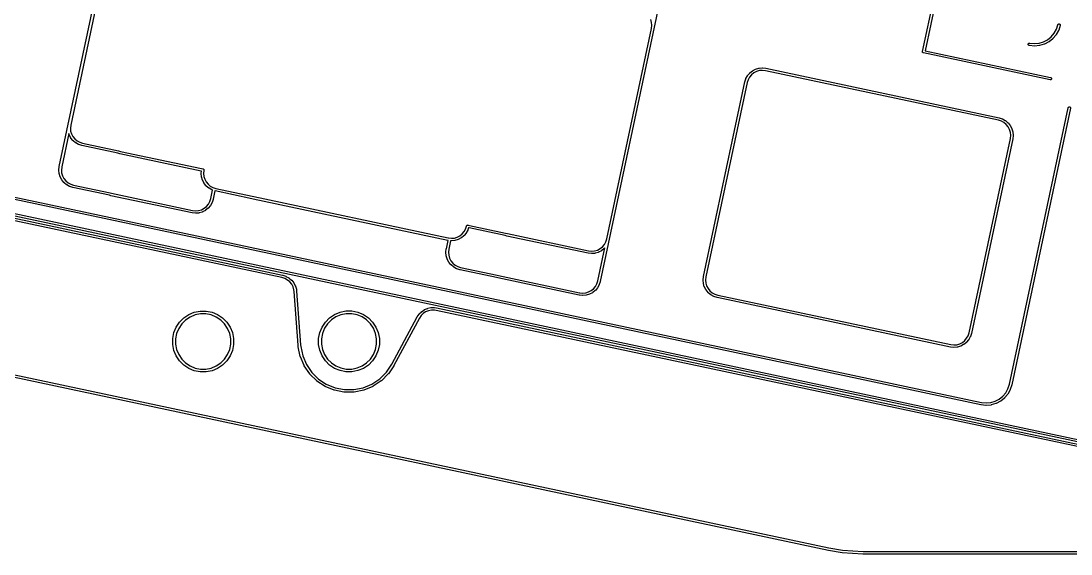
# Model space of a CAD drawing. Extents: x 59 to 2996, y -153 to 1402.
# Drawn here: x 591.6 to 655, y 420.2 to 452.4 of the extents above; entities that cross this region are included whole.
import ezdxf

# ---------------------------------------------------------------- set-up
doc = ezdxf.new("R2010")
doc.units = 0
doc.layers.add('BLACK', color=7, linetype='CONTINUOUS')

msp = doc.modelspace()

# ---------------------------------------------------------------- linework, layer by layer
at = {"layer": 'BLACK', "linetype": 'Continuous'}
for p, q in [((646.006, 450.524), (649.654, 467.688)), ((649.802, 467.661), (646.168, 450.563)), ((593.92, 443.579), (597.444, 460.156)), ((597.313, 458.794), (594.611, 446.082)), ((630.083, 453.214), (626.56, 436.637)), ((629.658, 452.281), (629.607, 452.455)), ((626.952, 439.203), (629.654, 451.916)), ((629.654, 451.916), (629.655, 451.919)), ((629.655, 451.919), (629.674, 452.102)), ((629.674, 452.102), (629.658, 452.281)), ((653.947, 451.62), (654.081, 451.864)), ((654.216, 451.798), (654.075, 451.542)), ((654.081, 451.864), (654.167, 452.136)), ((654.167, 452.137), (654.173, 452.15)), ((654.167, 452.136), (654.167, 452.137)), ((654.173, 452.15), (654.182, 452.162)), ((654.182, 452.162), (654.192, 452.172)), ((654.192, 452.172), (654.205, 452.18)), ((654.205, 452.18), (654.218, 452.186)), ((654.218, 451.804), (654.216, 451.798)), ((654.218, 452.186), (654.233, 452.188)), ((654.221, 451.811), (654.218, 451.804)), ((654.31, 452.091), (654.221, 451.812)), ((654.221, 451.812), (654.221, 451.812)), ((654.221, 451.812), (654.221, 451.812)), ((654.221, 451.812), (654.221, 451.811)), ((654.233, 452.188), (654.247, 452.188)), ((654.247, 452.188), (654.262, 452.185)), ((654.262, 452.185), (654.275, 452.179)), ((654.275, 452.179), (654.287, 452.17)), ((654.287, 452.17), (654.297, 452.16)), ((654.297, 452.16), (654.305, 452.148)), ((654.305, 452.148), (654.31, 452.134)), ((654.31, 452.134), (654.313, 452.12)), ((654.313, 452.105), (654.31, 452.091)), ((654.313, 452.12), (654.313, 452.105)), ((653.038, 451.026), (653.305, 451.104)), ((653.305, 451.104), (653.551, 451.233)), ((653.627, 451.104), (653.368, 450.968)), ((653.551, 451.233), (653.768, 451.407)), ((653.633, 451.107), (653.627, 451.104)), ((653.639, 451.111), (653.633, 451.107)), ((653.868, 451.295), (653.639, 451.112)), ((653.639, 451.112), (653.639, 451.112)), ((653.639, 451.112), (653.639, 451.112)), ((653.639, 451.112), (653.639, 451.111)), ((653.768, 451.407), (653.947, 451.62)), ((653.872, 451.3), (653.868, 451.295)), ((653.877, 451.305), (653.872, 451.3)), ((653.878, 451.305), (653.877, 451.305)), ((654.066, 451.53), (653.878, 451.305)), ((653.878, 451.305), (653.878, 451.305)), ((653.878, 451.305), (653.878, 451.305)), ((654.07, 451.535), (654.066, 451.53)), ((654.074, 451.541), (654.07, 451.535)), ((654.075, 451.542), (654.074, 451.541)), ((654.075, 451.542), (654.075, 451.542)), ((654.075, 451.542), (654.075, 451.542)), ((646.003, 450.506), (646.005, 450.517)), ((646.005, 450.491), (646.003, 450.506)), ((646.005, 450.52), (646.006, 450.524)), ((646.005, 450.517), (646.005, 450.52)), ((646.005, 450.517), (646.005, 450.517)), ((646.009, 450.477), (646.005, 450.491)), ((646.015, 450.464), (646.009, 450.477)), ((646.025, 450.452), (646.015, 450.464)), ((646.036, 450.443), (646.025, 450.452)), ((646.168, 450.563), (653.732, 448.955)), ((652.384, 450.959), (652.386, 450.974)), ((652.385, 450.945), (652.384, 450.959)), ((652.389, 450.931), (652.385, 450.945)), ((652.386, 450.974), (652.39, 450.988)), ((652.396, 450.918), (652.389, 450.931)), ((652.39, 450.988), (652.398, 451.001)), ((652.405, 450.906), (652.396, 450.918)), ((652.398, 451.001), (652.407, 451.012)), ((652.416, 450.897), (652.405, 450.906)), ((652.407, 451.012), (652.418, 451.021)), ((652.429, 450.889), (652.416, 450.897)), ((652.418, 451.021), (652.431, 451.028)), ((652.443, 450.885), (652.429, 450.889)), ((652.431, 451.028), (652.445, 451.032)), ((652.444, 450.885), (652.443, 450.885)), ((652.454, 450.882), (652.444, 450.885)), ((652.445, 451.032), (652.46, 451.033)), ((652.457, 450.882), (652.454, 450.882)), ((652.461, 450.881), (652.457, 450.882)), ((652.46, 451.033), (652.475, 451.031)), ((652.462, 450.881), (652.461, 450.881)), ((652.753, 450.851), (652.462, 450.881)), ((652.475, 451.031), (652.481, 451.03)), ((652.481, 451.03), (652.761, 451.001)), ((652.76, 450.851), (652.753, 450.851)), ((652.766, 450.85), (652.76, 450.851)), ((652.761, 451.001), (653.038, 451.026)), ((652.767, 450.851), (652.766, 450.85)), ((653.059, 450.877), (652.767, 450.851)), ((652.767, 450.851), (652.767, 450.851)), ((652.767, 450.851), (652.767, 450.851)), ((653.066, 450.878), (653.059, 450.877)), ((653.072, 450.88), (653.066, 450.878)), ((653.073, 450.88), (653.072, 450.88)), ((653.354, 450.962), (653.073, 450.88)), ((653.073, 450.88), (653.073, 450.88)), ((653.073, 450.88), (653.073, 450.88)), ((653.36, 450.965), (653.354, 450.962)), ((653.367, 450.968), (653.36, 450.965)), ((653.368, 450.968), (653.367, 450.968)), ((653.368, 450.968), (653.368, 450.968)), ((653.368, 450.968), (653.368, 450.968)), ((646.049, 450.436), (646.036, 450.443)), ((646.063, 450.431), (646.049, 450.436)), ((646.067, 450.431), (646.063, 450.431)), ((653.701, 448.808), (646.067, 450.431)), ((635.452, 449.069), (635.577, 449.219)), ((635.577, 449.219), (635.577, 449.219)), ((635.577, 449.219), (635.577, 449.219)), ((635.577, 449.219), (635.578, 449.219)), ((635.578, 449.219), (635.583, 449.224)), ((635.583, 449.224), (635.588, 449.229)), ((635.588, 449.229), (635.74, 449.351)), ((635.828, 449.23), (635.687, 449.117)), ((635.74, 449.352), (635.746, 449.356)), ((635.74, 449.351), (635.74, 449.352)), ((635.746, 449.356), (635.752, 449.359)), ((635.752, 449.359), (635.925, 449.45)), ((635.988, 449.313), (635.828, 449.23)), ((635.925, 449.45), (635.925, 449.45)), ((635.925, 449.45), (635.925, 449.45)), ((635.925, 449.45), (635.926, 449.45)), ((635.926, 449.45), (635.932, 449.453)), ((635.932, 449.453), (635.938, 449.455)), ((635.938, 449.455), (636.126, 449.51)), ((636.161, 449.364), (635.988, 449.313)), ((636.126, 449.51), (636.127, 449.511)), ((636.126, 449.51), (636.126, 449.51)), ((636.126, 449.51), (636.126, 449.51)), ((636.127, 449.511), (636.133, 449.512)), ((636.133, 449.512), (636.14, 449.513)), ((636.14, 449.513), (636.334, 449.531)), ((636.341, 449.381), (636.161, 449.364)), ((636.334, 449.531), (636.334, 449.531)), ((636.334, 449.531), (636.334, 449.531)), ((636.334, 449.531), (636.335, 449.531)), ((636.335, 449.531), (636.342, 449.531)), ((636.524, 449.361), (636.341, 449.381)), ((636.342, 449.531), (636.349, 449.531)), ((636.349, 449.531), (636.543, 449.51)), ((636.527, 449.361), (636.524, 449.361)), ((650.589, 446.372), (636.527, 449.361)), ((636.543, 449.51), (636.544, 449.51)), ((636.544, 449.51), (636.547, 449.509)), ((636.547, 449.509), (636.551, 449.509)), ((636.551, 449.509), (636.554, 449.508)), ((636.554, 449.508), (636.554, 449.508)), ((636.554, 449.508), (650.627, 446.517)), ((632.787, 436.938), (635.283, 448.683)), ((635.429, 448.645), (632.934, 436.911)), ((635.283, 448.683), (635.287, 448.694)), ((635.287, 448.694), (635.344, 448.873)), ((635.287, 448.694), (635.287, 448.694)), ((635.344, 448.874), (635.347, 448.88)), ((635.344, 448.873), (635.344, 448.874)), ((635.344, 448.873), (635.344, 448.873)), ((635.344, 448.873), (635.344, 448.873)), ((635.347, 448.88), (635.349, 448.886)), ((635.349, 448.886), (635.443, 449.057)), ((635.484, 448.82), (635.429, 448.645)), ((635.443, 449.057), (635.444, 449.058)), ((635.443, 449.057), (635.443, 449.057)), ((635.443, 449.057), (635.443, 449.057)), ((635.444, 449.058), (635.448, 449.064)), ((635.448, 449.064), (635.452, 449.069)), ((635.571, 448.978), (635.484, 448.82)), ((635.687, 449.117), (635.571, 448.978)), ((653.712, 448.807), (653.701, 448.808)), ((653.726, 448.808), (653.712, 448.807)), ((653.74, 448.812), (653.726, 448.808)), ((653.732, 448.955), (653.742, 448.951)), ((653.754, 448.819), (653.74, 448.812)), ((653.742, 448.951), (653.755, 448.944)), ((653.765, 448.828), (653.754, 448.819)), ((653.755, 448.944), (653.767, 448.935)), ((653.775, 448.839), (653.765, 448.828)), ((653.767, 448.935), (653.776, 448.923)), ((653.782, 448.852), (653.775, 448.839)), ((653.776, 448.923), (653.783, 448.91)), ((653.786, 448.866), (653.782, 448.852)), ((653.783, 448.91), (653.787, 448.896)), ((653.788, 448.881), (653.786, 448.866)), ((653.787, 448.896), (653.788, 448.881)), ((651.248, 430.435), (654.795, 447.122)), ((654.942, 447.091), (651.394, 430.397)), ((654.795, 447.122), (654.799, 447.133)), ((654.799, 447.133), (654.806, 447.146)), ((654.806, 447.146), (654.815, 447.157)), ((654.815, 447.157), (654.827, 447.166)), ((654.827, 447.166), (654.84, 447.173)), ((654.84, 447.173), (654.854, 447.177)), ((654.854, 447.177), (654.869, 447.178)), ((654.869, 447.178), (654.884, 447.177)), ((654.884, 447.177), (654.898, 447.172)), ((654.898, 447.172), (654.911, 447.165)), ((654.911, 447.165), (654.922, 447.156)), ((654.922, 447.156), (654.931, 447.144)), ((654.931, 447.144), (654.938, 447.131)), ((654.938, 447.131), (654.942, 447.117)), ((654.942, 447.117), (654.943, 447.102)), ((654.943, 447.102), (654.942, 447.091)), ((594.61, 446.079), (594.591, 445.896)), ((594.611, 446.082), (594.61, 446.079)), ((594.611, 446.082), (594.611, 446.082)), ((650.764, 446.316), (650.589, 446.372)), ((650.627, 446.517), (650.63, 446.516)), ((650.63, 446.516), (650.631, 446.516)), ((650.631, 446.516), (650.817, 446.457)), ((650.922, 446.229), (650.764, 446.316)), ((650.817, 446.457), (650.817, 446.457)), ((650.817, 446.457), (650.817, 446.457)), ((650.817, 446.457), (650.818, 446.457)), ((650.818, 446.457), (650.824, 446.454)), ((650.824, 446.454), (650.83, 446.451)), ((650.83, 446.451), (651.001, 446.357)), ((651.061, 446.113), (650.922, 446.229)), ((651.001, 446.357), (651.002, 446.357)), ((651.002, 446.357), (651.008, 446.353)), ((651.008, 446.353), (651.013, 446.349)), ((651.013, 446.349), (651.163, 446.223)), ((651.174, 445.973), (651.061, 446.113)), ((651.163, 446.223), (651.163, 446.223)), ((651.163, 446.223), (651.168, 446.218)), ((651.168, 446.218), (651.173, 446.213)), ((651.173, 446.213), (651.295, 446.061)), ((651.295, 446.061), (651.295, 446.061)), ((651.295, 446.061), (651.295, 446.061)), ((651.295, 446.061), (651.296, 446.06)), ((651.296, 446.06), (651.299, 446.054)), ((651.299, 446.054), (651.303, 446.049)), ((651.303, 446.049), (651.394, 445.876)), ((594.496, 445.564), (594.068, 443.552)), ((594.516, 445.493), (594.496, 445.564)), ((594.519, 445.487), (594.516, 445.493)), ((594.521, 445.481), (594.519, 445.487)), ((594.522, 445.48), (594.521, 445.481)), ((594.612, 445.307), (594.522, 445.48)), ((594.522, 445.48), (594.522, 445.48)), ((594.522, 445.48), (594.522, 445.48)), ((594.591, 445.896), (594.607, 445.716)), ((594.607, 445.716), (594.658, 445.543)), ((594.658, 445.543), (594.742, 445.383)), ((594.742, 445.383), (594.855, 445.242)), ((651.257, 445.813), (651.174, 445.973)), ((651.308, 445.639), (651.257, 445.813)), ((651.305, 445.277), (651.325, 445.46)), ((651.325, 445.46), (651.308, 445.639)), ((651.394, 445.876), (651.394, 445.876)), ((651.394, 445.876), (651.394, 445.876)), ((651.394, 445.876), (651.394, 445.875)), ((651.394, 445.875), (651.397, 445.868)), ((651.397, 445.868), (651.399, 445.862)), ((651.399, 445.862), (651.454, 445.675)), ((651.454, 445.675), (651.454, 445.675)), ((651.454, 445.675), (651.454, 445.675)), ((651.454, 445.675), (651.454, 445.674)), ((651.454, 445.674), (651.456, 445.667)), ((651.474, 445.451), (651.454, 445.257)), ((651.456, 445.667), (651.457, 445.66)), ((651.457, 445.66), (651.475, 445.466)), ((651.475, 445.458), (651.474, 445.451)), ((651.475, 445.466), (651.475, 445.466)), ((651.475, 445.466), (651.475, 445.466)), ((651.475, 445.466), (651.475, 445.465)), ((651.475, 445.465), (651.475, 445.458)), ((594.616, 445.301), (594.612, 445.307)), ((594.62, 445.295), (594.616, 445.301)), ((594.743, 445.142), (594.62, 445.295)), ((594.62, 445.295), (594.62, 445.295)), ((594.62, 445.295), (594.62, 445.295)), ((594.62, 445.295), (594.62, 445.295)), ((594.747, 445.138), (594.743, 445.142)), ((594.752, 445.133), (594.747, 445.138)), ((594.753, 445.132), (594.752, 445.133)), ((594.902, 445.007), (594.753, 445.132)), ((594.753, 445.132), (594.753, 445.132)), ((594.753, 445.132), (594.753, 445.132)), ((594.855, 445.242), (594.993, 445.126)), ((594.908, 445.003), (594.902, 445.007)), ((594.913, 444.999), (594.908, 445.003)), ((594.914, 444.998), (594.913, 444.999)), ((595.085, 444.904), (594.914, 444.998)), ((594.914, 444.998), (594.914, 444.998)), ((594.993, 445.126), (595.151, 445.039)), ((595.092, 444.902), (595.085, 444.904)), ((595.098, 444.899), (595.092, 444.902)), ((595.099, 444.898), (595.098, 444.899)), ((595.28, 444.841), (595.099, 444.898)), ((595.099, 444.898), (595.099, 444.898)), ((595.099, 444.898), (595.099, 444.898)), ((595.151, 445.039), (595.327, 444.984)), ((595.288, 444.838), (595.28, 444.841)), ((597.461, 444.377), (595.288, 444.838)), ((595.327, 444.984), (597.498, 444.522)), ((648.811, 433.54), (651.305, 445.274)), ((651.452, 445.246), (648.956, 433.501)), ((651.305, 445.274), (651.305, 445.277)), ((651.453, 445.25), (651.452, 445.246)), ((651.452, 445.246), (651.452, 445.246)), ((651.454, 445.256), (651.453, 445.253)), ((651.453, 445.253), (651.453, 445.25)), ((651.454, 445.257), (651.454, 445.256)), ((597.572, 444.346), (597.461, 444.377)), ((597.498, 444.522), (597.5, 444.521)), ((597.5, 444.521), (597.611, 444.491)), ((597.574, 444.345), (597.572, 444.346)), ((602.472, 443.304), (597.574, 444.345)), ((597.611, 444.491), (602.498, 443.452)), ((593.898, 443.374), (593.918, 443.568)), ((593.918, 443.568), (593.919, 443.569)), ((593.919, 443.572), (593.92, 443.575)), ((593.919, 443.569), (593.919, 443.572)), ((593.92, 443.575), (593.92, 443.579)), ((593.92, 443.579), (593.92, 443.579)), ((594.067, 443.548), (594.048, 443.365)), ((594.068, 443.552), (594.067, 443.548)), ((594.068, 443.552), (594.068, 443.552)), ((593.898, 443.367), (593.898, 443.374)), ((593.898, 443.36), (593.898, 443.367)), ((593.898, 443.359), (593.898, 443.36)), ((593.916, 443.165), (593.898, 443.359)), ((593.898, 443.359), (593.898, 443.359)), ((593.898, 443.359), (593.898, 443.359)), ((593.917, 443.158), (593.916, 443.165)), ((593.918, 443.151), (593.917, 443.158)), ((593.918, 443.15), (593.918, 443.151)), ((593.973, 442.963), (593.918, 443.15)), ((593.918, 443.15), (593.918, 443.15)), ((593.918, 443.15), (593.918, 443.15)), ((593.976, 442.957), (593.973, 442.963)), ((593.978, 442.951), (593.976, 442.957)), ((593.979, 442.95), (593.978, 442.951)), ((594.069, 442.777), (593.979, 442.95)), ((593.979, 442.95), (593.979, 442.95)), ((593.979, 442.95), (593.979, 442.95)), ((594.048, 443.365), (594.064, 443.186)), ((594.064, 443.186), (594.115, 443.013)), ((594.115, 443.013), (594.199, 442.853)), ((594.199, 442.853), (594.312, 442.712)), ((602.474, 443.304), (602.472, 443.304)), ((602.495, 443.3), (602.474, 443.304)), ((602.481, 443.17), (602.495, 443.3)), ((602.481, 443.163), (602.481, 443.17)), ((602.481, 443.156), (602.481, 443.163)), ((602.481, 443.155), (602.481, 443.156)), ((602.499, 442.961), (602.481, 443.155)), ((602.481, 443.155), (602.481, 443.155)), ((602.481, 443.155), (602.481, 443.155)), ((602.498, 443.452), (602.59, 443.437)), ((602.5, 442.954), (602.499, 442.961)), ((602.501, 442.948), (602.5, 442.954)), ((602.502, 442.947), (602.501, 442.948)), ((602.557, 442.759), (602.502, 442.947)), ((602.59, 443.437), (602.591, 443.437)), ((602.591, 443.437), (602.592, 443.436)), ((602.592, 443.436), (602.593, 443.436)), ((602.593, 443.436), (602.599, 443.434)), ((602.599, 443.434), (602.605, 443.433)), ((602.605, 443.433), (602.606, 443.432)), ((602.606, 443.432), (602.607, 443.432)), ((602.607, 443.432), (602.612, 443.429)), ((602.612, 443.429), (602.618, 443.426)), ((602.618, 443.426), (602.619, 443.425)), ((602.619, 443.425), (602.62, 443.425)), ((602.62, 443.425), (602.625, 443.421)), ((602.625, 443.421), (602.629, 443.417)), ((602.629, 443.417), (602.63, 443.416)), ((602.63, 443.416), (602.631, 443.415)), ((602.631, 443.415), (602.635, 443.411)), ((602.65, 443.345), (602.631, 443.162)), ((602.631, 443.162), (602.648, 442.982)), ((602.635, 443.411), (602.639, 443.406)), ((602.639, 443.406), (602.64, 443.405)), ((602.64, 443.405), (602.64, 443.404)), ((602.64, 443.404), (602.643, 443.399)), ((602.643, 443.399), (602.646, 443.393)), ((602.646, 443.393), (602.647, 443.392)), ((602.647, 443.392), (602.647, 443.391)), ((602.647, 443.391), (602.649, 443.385)), ((602.648, 442.982), (602.698, 442.809)), ((602.649, 443.385), (602.651, 443.379)), ((602.651, 443.348), (602.65, 443.345)), ((602.651, 443.379), (602.651, 443.378)), ((602.651, 443.378), (602.651, 443.377)), ((602.651, 443.377), (602.652, 443.371)), ((602.652, 443.35), (602.651, 443.349)), ((602.651, 443.349), (602.651, 443.348)), ((602.652, 443.371), (602.653, 443.365)), ((602.653, 443.365), (602.652, 443.364)), ((602.652, 443.364), (602.653, 443.362)), ((602.653, 443.362), (602.652, 443.356)), ((602.652, 443.356), (602.652, 443.35)), ((594.073, 442.771), (594.069, 442.777)), ((594.077, 442.765), (594.073, 442.771)), ((594.077, 442.764), (594.077, 442.765)), ((594.2, 442.612), (594.077, 442.764)), ((594.077, 442.764), (594.077, 442.764)), ((594.077, 442.764), (594.077, 442.764)), ((594.204, 442.607), (594.2, 442.612)), ((594.209, 442.603), (594.204, 442.607)), ((594.21, 442.602), (594.209, 442.603)), ((594.359, 442.476), (594.21, 442.602)), ((594.312, 442.712), (594.45, 442.596)), ((594.365, 442.473), (594.359, 442.476)), ((594.371, 442.469), (594.365, 442.473)), ((594.371, 442.468), (594.371, 442.469)), ((594.543, 442.374), (594.371, 442.468)), ((594.371, 442.468), (594.371, 442.468)), ((594.45, 442.596), (594.608, 442.509)), ((594.549, 442.371), (594.543, 442.374)), ((594.555, 442.369), (594.549, 442.371)), ((594.556, 442.368), (594.555, 442.369)), ((594.742, 442.309), (594.556, 442.368)), ((594.556, 442.368), (594.556, 442.368)), ((594.556, 442.368), (594.556, 442.368)), ((594.608, 442.509), (594.784, 442.453)), ((594.745, 442.308), (594.742, 442.309)), ((594.742, 442.309), (594.742, 442.309)), ((596.947, 441.84), (594.745, 442.308)), ((594.784, 442.453), (596.984, 441.986)), ((602.559, 442.753), (602.557, 442.759)), ((602.562, 442.747), (602.559, 442.753)), ((602.562, 442.746), (602.562, 442.747)), ((602.653, 442.573), (602.562, 442.746)), ((602.656, 442.567), (602.653, 442.573)), ((602.66, 442.561), (602.656, 442.567)), ((602.661, 442.561), (602.66, 442.561)), ((602.783, 442.408), (602.661, 442.561)), ((602.698, 442.809), (602.782, 442.649)), ((602.782, 442.649), (602.895, 442.508)), ((602.788, 442.404), (602.783, 442.408)), ((602.792, 442.399), (602.788, 442.404)), ((602.793, 442.398), (602.792, 442.399)), ((602.943, 442.273), (602.793, 442.398)), ((602.793, 442.398), (602.793, 442.398)), ((602.793, 442.398), (602.793, 442.398)), ((602.895, 442.508), (603.033, 442.392)), ((602.948, 442.269), (602.943, 442.273)), ((602.954, 442.265), (602.948, 442.269)), ((602.955, 442.264), (602.954, 442.265)), ((603.126, 442.17), (602.955, 442.264)), ((602.955, 442.264), (602.955, 442.264)), ((602.955, 442.264), (602.955, 442.264)), ((603.033, 442.392), (603.192, 442.305)), ((603.192, 442.305), (603.367, 442.25)), ((603.367, 442.25), (605.566, 441.782)), ((590.147, 441.962), (649.557, 429.334)), ((649.53, 429.186), (590.179, 441.802)), ((597.035, 441.817), (596.947, 441.84)), ((596.984, 441.986), (596.986, 441.985)), ((596.986, 441.985), (597.073, 441.962)), ((597.037, 441.817), (597.035, 441.817)), ((601.935, 440.776), (597.037, 441.817)), ((597.073, 441.962), (601.962, 440.923)), ((603.005, 441.464), (603.06, 441.639)), ((603.06, 441.639), (603.17, 442.155)), ((603.132, 442.168), (603.126, 442.17)), ((603.138, 442.165), (603.132, 442.168)), ((603.139, 442.165), (603.138, 442.165)), ((603.17, 442.155), (603.139, 442.165)), ((603.139, 442.165), (603.139, 442.165)), ((603.139, 442.165), (603.139, 442.165)), ((603.202, 441.591), (603.145, 441.411)), ((603.206, 441.601), (603.202, 441.591)), ((603.313, 442.108), (603.206, 441.601)), ((603.327, 442.105), (603.313, 442.108)), ((603.329, 442.104), (603.327, 442.105)), ((605.531, 441.636), (603.329, 442.104)), ((605.616, 441.614), (605.531, 441.636)), ((605.566, 441.782), (605.567, 441.782)), ((605.567, 441.782), (605.567, 441.782)), ((605.567, 441.782), (605.567, 441.782)), ((605.567, 441.782), (605.654, 441.759)), ((605.618, 441.613), (605.616, 441.614)), ((605.62, 441.613), (605.618, 441.613)), ((617.365, 439.116), (605.62, 441.613)), ((605.654, 441.759), (605.657, 441.758)), ((605.657, 441.758), (617.391, 439.264)), ((589.739, 441.054), (659.404, 426.246)), ((602.328, 440.92), (602.501, 440.971)), ((602.501, 440.971), (602.661, 441.054)), ((602.661, 441.054), (602.802, 441.167)), ((602.901, 441.055), (602.749, 440.933)), ((602.802, 441.167), (602.918, 441.305)), ((602.906, 441.06), (602.901, 441.055)), ((602.911, 441.064), (602.906, 441.06)), ((602.912, 441.065), (602.911, 441.064)), ((603.037, 441.215), (602.912, 441.065)), ((602.912, 441.065), (602.912, 441.065)), ((602.912, 441.065), (602.912, 441.065)), ((602.918, 441.305), (603.005, 441.464)), ((603.041, 441.22), (603.037, 441.215)), ((603.045, 441.226), (603.041, 441.22)), ((603.046, 441.227), (603.045, 441.226)), ((603.14, 441.398), (603.046, 441.227)), ((603.142, 441.404), (603.14, 441.398)), ((603.145, 441.41), (603.142, 441.404)), ((603.145, 441.411), (603.145, 441.411)), ((603.145, 441.411), (603.145, 441.411)), ((603.145, 441.411), (603.145, 441.41)), ((607.358, 436.869), (589.212, 440.726)), ((589.432, 440.833), (607.397, 437.014)), ((659.385, 426.096), (589.588, 440.932)), ((601.938, 440.775), (601.935, 440.776)), ((601.935, 440.776), (601.935, 440.776)), ((601.942, 440.774), (601.938, 440.775)), ((601.945, 440.774), (601.942, 440.774)), ((601.946, 440.774), (601.945, 440.774)), ((602.14, 440.753), (601.946, 440.774)), ((601.962, 440.923), (601.965, 440.922)), ((601.965, 440.922), (602.148, 440.903)), ((602.147, 440.753), (602.14, 440.753)), ((602.154, 440.753), (602.147, 440.753)), ((602.148, 440.903), (602.328, 440.92)), ((602.155, 440.753), (602.154, 440.753)), ((602.349, 440.771), (602.155, 440.753)), ((602.155, 440.753), (602.155, 440.753)), ((602.155, 440.753), (602.155, 440.753)), ((602.356, 440.772), (602.349, 440.771)), ((602.362, 440.773), (602.356, 440.772)), ((602.363, 440.774), (602.362, 440.773)), ((602.551, 440.829), (602.363, 440.774)), ((602.363, 440.774), (602.363, 440.774)), ((602.557, 440.831), (602.551, 440.829)), ((602.563, 440.834), (602.557, 440.831)), ((602.564, 440.834), (602.563, 440.834)), ((602.737, 440.925), (602.564, 440.834)), ((602.564, 440.834), (602.564, 440.834)), ((602.564, 440.834), (602.564, 440.834)), ((602.743, 440.928), (602.737, 440.925)), ((602.749, 440.932), (602.743, 440.928)), ((602.749, 440.933), (602.749, 440.933)), ((602.749, 440.933), (602.749, 440.933)), ((602.749, 440.933), (602.749, 440.932)), ((618.348, 439.646), (618.435, 439.804)), ((618.435, 439.804), (618.491, 439.98)), ((618.57, 439.738), (618.476, 439.567)), ((618.491, 439.98), (618.493, 439.992)), ((618.493, 439.992), (618.496, 440.002)), ((618.496, 440.002), (618.504, 440.015)), ((618.504, 440.015), (618.513, 440.026)), ((618.513, 440.026), (618.525, 440.036)), ((618.525, 440.036), (618.538, 440.042)), ((618.538, 440.042), (618.552, 440.046)), ((618.552, 440.046), (618.567, 440.048)), ((618.567, 440.048), (618.581, 440.046)), ((618.573, 439.745), (618.57, 439.738)), ((618.575, 439.751), (618.573, 439.745)), ((618.576, 439.752), (618.575, 439.751)), ((618.617, 439.881), (618.576, 439.752)), ((618.576, 439.752), (618.576, 439.752)), ((618.576, 439.752), (618.576, 439.752)), ((618.581, 440.046), (618.587, 440.044)), ((618.587, 440.044), (618.679, 440.02)), ((618.641, 439.875), (618.617, 439.881)), ((618.643, 439.874), (618.641, 439.875)), ((620.815, 439.412), (618.643, 439.874)), ((618.679, 440.02), (620.852, 439.558)), ((617.275, 438.615), (617.381, 439.114)), ((617.369, 439.115), (617.365, 439.116)), ((617.365, 439.116), (617.365, 439.116)), ((617.372, 439.115), (617.369, 439.115)), ((617.375, 439.114), (617.372, 439.115)), ((617.376, 439.114), (617.375, 439.114)), ((617.379, 439.114), (617.376, 439.114)), ((617.381, 439.114), (617.379, 439.114)), ((617.391, 439.264), (617.399, 439.263)), ((617.399, 439.263), (617.579, 439.244)), ((617.531, 439.098), (617.422, 438.587)), ((617.57, 439.094), (617.531, 439.098)), ((617.577, 439.094), (617.57, 439.094)), ((617.584, 439.094), (617.577, 439.094)), ((617.579, 439.244), (617.758, 439.26)), ((617.585, 439.094), (617.584, 439.094)), ((617.779, 439.111), (617.585, 439.094)), ((617.585, 439.094), (617.585, 439.094)), ((617.585, 439.094), (617.585, 439.094)), ((617.758, 439.26), (617.931, 439.311)), ((617.786, 439.113), (617.779, 439.111)), ((617.793, 439.114), (617.786, 439.113)), ((617.794, 439.114), (617.793, 439.114)), ((617.981, 439.169), (617.794, 439.114)), ((617.794, 439.114), (617.794, 439.114)), ((617.931, 439.311), (618.091, 439.395)), ((617.987, 439.172), (617.981, 439.169)), ((617.993, 439.174), (617.987, 439.172)), ((617.994, 439.175), (617.993, 439.174)), ((618.167, 439.265), (617.994, 439.175)), ((617.994, 439.175), (617.994, 439.175)), ((617.994, 439.175), (617.994, 439.175)), ((618.091, 439.395), (618.232, 439.508)), ((618.173, 439.269), (618.167, 439.265)), ((618.179, 439.273), (618.173, 439.269)), ((618.18, 439.273), (618.179, 439.273)), ((618.332, 439.396), (618.18, 439.273)), ((618.18, 439.273), (618.18, 439.273)), ((618.18, 439.273), (618.18, 439.273)), ((618.232, 439.508), (618.348, 439.646)), ((618.336, 439.4), (618.332, 439.396)), ((618.341, 439.405), (618.336, 439.4)), ((618.342, 439.406), (618.341, 439.405)), ((618.468, 439.555), (618.342, 439.406)), ((618.342, 439.406), (618.342, 439.406)), ((618.342, 439.406), (618.342, 439.406)), ((618.471, 439.561), (618.468, 439.555)), ((618.475, 439.566), (618.471, 439.561)), ((618.476, 439.567), (618.475, 439.566)), ((620.927, 439.382), (620.815, 439.412)), ((620.852, 439.558), (620.854, 439.557)), ((620.854, 439.557), (620.966, 439.527)), ((620.929, 439.381), (620.927, 439.382)), ((625.827, 438.34), (620.929, 439.381)), ((620.966, 439.527), (625.854, 438.487)), ((626.896, 439.028), (626.952, 439.203)), ((617.252, 438.41), (617.273, 438.604)), ((617.273, 438.605), (617.274, 438.608)), ((617.273, 438.604), (617.273, 438.605)), ((617.274, 438.611), (617.275, 438.615)), ((617.274, 438.608), (617.274, 438.611)), ((617.275, 438.615), (617.275, 438.615)), ((617.421, 438.584), (617.402, 438.401)), ((617.422, 438.587), (617.421, 438.584)), ((625.854, 438.487), (625.857, 438.487)), ((625.857, 438.487), (626.04, 438.468)), ((626.04, 438.468), (626.22, 438.484)), ((626.22, 438.484), (626.393, 438.535)), ((626.393, 438.535), (626.553, 438.619)), ((626.415, 436.675), (626.839, 438.672)), ((626.629, 438.489), (626.456, 438.399)), ((626.553, 438.619), (626.693, 438.732)), ((626.635, 438.493), (626.629, 438.489)), ((626.64, 438.496), (626.635, 438.493)), ((626.641, 438.497), (626.64, 438.496)), ((626.793, 438.619), (626.641, 438.497)), ((626.641, 438.497), (626.641, 438.497)), ((626.641, 438.497), (626.641, 438.497)), ((626.693, 438.732), (626.809, 438.87)), ((626.798, 438.624), (626.793, 438.619)), ((626.803, 438.629), (626.798, 438.624)), ((626.804, 438.63), (626.803, 438.629)), ((626.839, 438.672), (626.804, 438.63)), ((626.809, 438.87), (626.896, 439.028)), ((617.252, 438.403), (617.252, 438.41)), ((617.252, 438.396), (617.252, 438.403)), ((617.252, 438.395), (617.252, 438.396)), ((617.27, 438.201), (617.252, 438.395)), ((617.252, 438.395), (617.252, 438.395)), ((617.252, 438.395), (617.252, 438.395)), ((617.271, 438.194), (617.27, 438.201)), ((617.272, 438.187), (617.271, 438.194)), ((617.273, 438.186), (617.272, 438.187)), ((617.328, 437.999), (617.273, 438.186)), ((617.33, 437.993), (617.328, 437.999)), ((617.333, 437.986), (617.33, 437.993)), ((617.424, 437.813), (617.333, 437.986)), ((617.333, 437.986), (617.333, 437.986)), ((617.333, 437.986), (617.333, 437.986)), ((617.333, 437.986), (617.333, 437.986)), ((617.402, 438.401), (617.419, 438.222)), ((617.419, 438.222), (617.47, 438.049)), ((617.427, 437.807), (617.424, 437.813)), ((617.431, 437.801), (617.427, 437.807)), ((617.432, 437.8), (617.431, 437.801)), ((617.554, 437.648), (617.432, 437.8)), ((617.432, 437.8), (617.432, 437.8)), ((617.432, 437.8), (617.432, 437.8)), ((617.47, 438.049), (617.553, 437.889)), ((617.553, 437.889), (617.666, 437.748)), ((625.83, 438.339), (625.827, 438.34)), ((625.827, 438.34), (625.827, 438.34)), ((625.833, 438.339), (625.83, 438.339)), ((625.837, 438.338), (625.833, 438.339)), ((625.838, 438.338), (625.837, 438.338)), ((626.032, 438.318), (625.838, 438.338)), ((626.039, 438.318), (626.032, 438.318)), ((626.045, 438.317), (626.039, 438.318)), ((626.046, 438.318), (626.045, 438.317)), ((626.241, 438.335), (626.046, 438.318)), ((626.046, 438.318), (626.046, 438.318)), ((626.046, 438.318), (626.046, 438.318)), ((626.247, 438.337), (626.241, 438.335)), ((626.254, 438.338), (626.247, 438.337)), ((626.255, 438.338), (626.254, 438.338)), ((626.442, 438.393), (626.255, 438.338)), ((626.255, 438.338), (626.255, 438.338)), ((626.255, 438.338), (626.255, 438.338)), ((626.449, 438.396), (626.442, 438.393)), ((626.455, 438.398), (626.449, 438.396)), ((626.456, 438.399), (626.455, 438.398)), ((626.456, 438.399), (626.456, 438.399)), ((626.456, 438.399), (626.456, 438.399)), ((617.559, 437.643), (617.554, 437.648)), ((617.563, 437.638), (617.559, 437.643)), ((617.564, 437.638), (617.563, 437.638)), ((617.714, 437.512), (617.564, 437.638)), ((617.564, 437.638), (617.564, 437.638)), ((617.564, 437.638), (617.564, 437.638)), ((617.666, 437.748), (617.804, 437.632)), ((617.719, 437.508), (617.714, 437.512)), ((617.725, 437.505), (617.719, 437.508)), ((617.726, 437.504), (617.725, 437.505)), ((617.897, 437.41), (617.726, 437.504)), ((617.726, 437.504), (617.726, 437.504)), ((617.804, 437.632), (617.963, 437.545)), ((617.903, 437.407), (617.897, 437.41)), ((617.909, 437.405), (617.903, 437.407)), ((617.91, 437.404), (617.909, 437.405)), ((618.096, 437.345), (617.91, 437.404)), ((617.91, 437.404), (617.91, 437.404)), ((617.91, 437.404), (617.91, 437.404)), ((617.963, 437.545), (618.138, 437.489)), ((618.1, 437.344), (618.096, 437.345)), ((618.096, 437.345), (618.096, 437.345)), ((620.302, 436.876), (618.1, 437.344)), ((618.138, 437.489), (620.338, 437.022)), ((564.712, 436.63), (640.352, 420.553)), ((607.534, 436.813), (607.358, 436.869)), ((607.397, 437.014), (607.4, 437.013)), ((607.4, 437.013), (607.4, 437.013)), ((607.4, 437.013), (607.586, 436.954)), ((607.692, 436.726), (607.534, 436.813)), ((607.586, 436.954), (607.586, 436.954)), ((607.586, 436.954), (607.586, 436.954)), ((607.586, 436.954), (607.587, 436.954)), ((607.587, 436.954), (607.594, 436.951)), ((607.594, 436.951), (607.6, 436.948)), ((607.6, 436.948), (607.771, 436.854)), ((607.83, 436.61), (607.692, 436.726)), ((607.771, 436.854), (607.772, 436.854)), ((607.772, 436.854), (607.777, 436.85)), ((607.777, 436.85), (607.783, 436.846)), ((607.783, 436.846), (607.932, 436.72)), ((607.943, 436.47), (607.83, 436.61)), ((607.932, 436.72), (607.933, 436.72)), ((607.933, 436.72), (607.938, 436.715)), ((607.938, 436.715), (607.943, 436.71)), ((607.943, 436.71), (608.065, 436.558)), ((608.065, 436.558), (608.065, 436.558)), ((608.065, 436.558), (608.065, 436.558)), ((608.065, 436.558), (608.066, 436.557)), ((608.066, 436.557), (608.069, 436.551)), ((608.069, 436.551), (608.073, 436.546)), ((608.073, 436.546), (608.163, 436.373)), ((620.39, 436.853), (620.302, 436.876)), ((620.338, 437.022), (620.34, 437.021)), ((620.34, 437.021), (620.428, 436.998)), ((620.391, 436.853), (620.39, 436.853)), ((625.289, 435.811), (620.391, 436.853)), ((620.428, 436.998), (625.317, 435.959)), ((626.359, 436.499), (626.415, 436.675)), ((626.556, 436.626), (626.5, 436.447)), ((626.56, 436.637), (626.556, 436.626)), ((626.556, 436.626), (626.556, 436.626)), ((632.764, 436.719), (632.765, 436.726)), ((632.765, 436.718), (632.764, 436.719)), ((632.765, 436.733), (632.785, 436.927)), ((632.765, 436.726), (632.765, 436.733)), ((632.782, 436.524), (632.765, 436.718)), ((632.765, 436.718), (632.765, 436.718)), ((632.765, 436.718), (632.765, 436.718)), ((632.784, 436.517), (632.782, 436.524)), ((632.785, 436.511), (632.784, 436.517)), ((632.785, 436.928), (632.786, 436.931)), ((632.785, 436.927), (632.785, 436.928)), ((632.785, 436.51), (632.785, 436.511)), ((632.84, 436.322), (632.785, 436.51)), ((632.786, 436.935), (632.787, 436.938)), ((632.786, 436.931), (632.786, 436.935)), ((632.787, 436.938), (632.787, 436.938)), ((632.934, 436.908), (632.915, 436.725)), ((632.915, 436.725), (632.931, 436.545)), ((632.931, 436.545), (632.982, 436.372)), ((632.934, 436.911), (632.934, 436.911)), ((632.934, 436.911), (632.934, 436.908)), ((640.325, 420.405), (564.686, 436.483)), ((608.027, 436.31), (607.943, 436.47)), ((608.078, 436.135), (608.027, 436.31)), ((608.092, 436.03), (608.078, 436.135)), ((608.334, 432.787), (608.092, 436.03)), ((608.163, 436.373), (608.163, 436.373)), ((608.163, 436.373), (608.163, 436.373)), ((608.163, 436.373), (608.164, 436.372)), ((608.164, 436.372), (608.166, 436.365)), ((608.166, 436.365), (608.169, 436.359)), ((608.169, 436.359), (608.224, 436.172)), ((608.224, 436.172), (608.224, 436.171)), ((608.224, 436.171), (608.225, 436.166)), ((608.225, 436.166), (608.226, 436.161)), ((608.226, 436.161), (608.241, 436.049)), ((608.241, 436.049), (608.241, 436.047)), ((608.241, 436.047), (608.483, 432.803)), ((625.317, 435.959), (625.32, 435.958)), ((625.32, 435.958), (625.503, 435.939)), ((625.503, 435.939), (625.682, 435.955)), ((625.682, 435.955), (625.855, 436.006)), ((625.855, 436.006), (626.015, 436.09)), ((626.091, 435.96), (625.918, 435.87)), ((626.015, 436.09), (626.156, 436.203)), ((626.097, 435.964), (626.091, 435.96)), ((626.103, 435.968), (626.097, 435.964)), ((626.104, 435.968), (626.103, 435.968)), ((626.256, 436.091), (626.104, 435.969)), ((626.104, 435.969), (626.104, 435.969)), ((626.104, 435.969), (626.104, 435.968)), ((626.156, 436.203), (626.272, 436.341)), ((626.261, 436.096), (626.256, 436.091)), ((626.265, 436.1), (626.261, 436.096)), ((626.266, 436.101), (626.265, 436.1)), ((626.392, 436.251), (626.266, 436.101)), ((626.266, 436.101), (626.266, 436.101)), ((626.266, 436.101), (626.266, 436.101)), ((626.272, 436.341), (626.359, 436.499)), ((626.395, 436.256), (626.392, 436.251)), ((626.399, 436.262), (626.395, 436.256)), ((626.4, 436.263), (626.399, 436.262)), ((626.494, 436.434), (626.4, 436.263)), ((626.497, 436.44), (626.494, 436.434)), ((626.499, 436.446), (626.497, 436.44)), ((626.5, 436.447), (626.499, 436.446)), ((626.5, 436.447), (626.5, 436.447)), ((626.5, 436.447), (626.5, 436.447)), ((632.843, 436.316), (632.84, 436.322)), ((632.845, 436.31), (632.843, 436.316)), ((632.846, 436.309), (632.845, 436.31)), ((632.936, 436.136), (632.846, 436.309)), ((632.846, 436.309), (632.846, 436.309)), ((632.846, 436.309), (632.846, 436.309)), ((632.94, 436.13), (632.936, 436.136)), ((632.943, 436.124), (632.94, 436.13)), ((632.944, 436.124), (632.943, 436.124)), ((633.066, 435.972), (632.944, 436.124)), ((632.944, 436.124), (632.944, 436.124)), ((632.944, 436.124), (632.944, 436.124)), ((632.982, 436.372), (633.066, 436.212)), ((633.066, 436.212), (633.179, 436.071)), ((633.071, 435.967), (633.066, 435.972)), ((633.076, 435.962), (633.071, 435.967)), ((633.077, 435.961), (633.076, 435.962)), ((633.226, 435.836), (633.077, 435.961)), ((633.077, 435.961), (633.077, 435.961)), ((633.077, 435.961), (633.077, 435.961)), ((633.179, 436.071), (633.317, 435.955)), ((633.317, 435.955), (633.475, 435.868)), ((625.293, 435.811), (625.289, 435.811)), ((625.289, 435.811), (625.289, 435.811)), ((625.296, 435.81), (625.293, 435.811)), ((625.299, 435.81), (625.296, 435.81)), ((625.3, 435.81), (625.299, 435.81)), ((625.494, 435.789), (625.3, 435.81)), ((625.501, 435.789), (625.494, 435.789)), ((625.508, 435.789), (625.501, 435.789)), ((625.509, 435.789), (625.508, 435.789)), ((625.703, 435.807), (625.509, 435.789)), ((625.509, 435.789), (625.509, 435.789)), ((625.509, 435.789), (625.509, 435.789)), ((625.71, 435.808), (625.703, 435.807)), ((625.717, 435.809), (625.71, 435.808)), ((625.718, 435.809), (625.717, 435.809)), ((625.905, 435.865), (625.718, 435.809)), ((625.718, 435.809), (625.718, 435.809)), ((625.911, 435.867), (625.905, 435.865)), ((625.917, 435.87), (625.911, 435.867)), ((625.918, 435.87), (625.917, 435.87)), ((625.918, 435.87), (625.918, 435.87)), ((625.918, 435.87), (625.918, 435.87)), ((633.232, 435.832), (633.226, 435.836)), ((633.237, 435.828), (633.232, 435.832)), ((633.238, 435.827), (633.237, 435.828)), ((633.409, 435.733), (633.238, 435.827)), ((633.238, 435.827), (633.238, 435.827)), ((633.415, 435.731), (633.409, 435.733)), ((633.422, 435.728), (633.415, 435.731)), ((633.423, 435.728), (633.422, 435.728)), ((633.609, 435.669), (633.423, 435.728)), ((633.423, 435.728), (633.423, 435.728)), ((633.423, 435.728), (633.423, 435.728)), ((633.475, 435.868), (633.65, 435.813)), ((633.612, 435.667), (633.609, 435.669)), ((633.609, 435.669), (633.609, 435.669)), ((647.685, 432.676), (633.612, 435.667)), ((633.65, 435.813), (647.713, 432.824)), ((601.433, 434.439), (601.733, 434.64)), ((601.733, 434.64), (602.068, 434.779)), ((602.117, 434.616), (601.814, 434.49)), ((602.068, 434.779), (602.422, 434.849)), ((602.439, 434.68), (602.117, 434.616)), ((602.422, 434.849), (602.784, 434.849)), ((602.767, 434.68), (602.439, 434.68)), ((603.089, 434.616), (602.767, 434.68)), ((602.784, 434.849), (603.139, 434.779)), ((603.393, 434.49), (603.089, 434.616)), ((603.139, 434.779), (603.473, 434.64)), ((603.473, 434.64), (603.774, 434.439)), ((610.23, 434.446), (610.53, 434.647)), ((610.53, 434.647), (610.865, 434.785)), ((610.914, 434.622), (610.61, 434.497)), ((610.865, 434.785), (611.219, 434.856)), ((611.236, 434.686), (610.914, 434.622)), ((611.219, 434.856), (611.581, 434.856)), ((611.564, 434.686), (611.236, 434.686)), ((611.886, 434.622), (611.564, 434.686)), ((611.581, 434.856), (611.936, 434.785)), ((612.19, 434.497), (611.886, 434.622)), ((611.936, 434.785), (612.27, 434.647)), ((612.27, 434.647), (612.571, 434.446)), ((615.519, 434.503), (615.628, 434.666)), ((615.628, 434.666), (615.633, 434.672)), ((615.628, 434.666), (615.628, 434.666)), ((615.628, 434.666), (615.628, 434.666)), ((615.628, 434.666), (615.628, 434.666)), ((615.633, 434.672), (615.637, 434.677)), ((615.637, 434.677), (615.775, 434.815)), ((615.876, 434.703), (615.748, 434.576)), ((615.775, 434.815), (615.775, 434.815)), ((615.775, 434.815), (615.775, 434.815)), ((615.775, 434.815), (615.776, 434.815)), ((615.776, 434.815), (615.781, 434.82)), ((615.781, 434.82), (615.787, 434.824)), ((615.787, 434.824), (615.949, 434.932)), ((616.026, 434.804), (615.876, 434.703)), ((615.949, 434.932), (615.95, 434.933)), ((615.949, 434.932), (615.949, 434.932)), ((615.949, 434.932), (615.949, 434.932)), ((615.95, 434.933), (615.956, 434.936)), ((615.956, 434.936), (615.962, 434.939)), ((615.962, 434.939), (616.142, 435.014)), ((616.193, 434.873), (616.026, 434.804)), ((616.142, 435.014), (616.143, 435.014)), ((616.143, 435.014), (616.149, 435.016)), ((616.149, 435.016), (616.156, 435.018)), ((616.156, 435.018), (616.347, 435.057)), ((616.37, 434.908), (616.193, 434.873)), ((616.347, 435.057), (616.347, 435.057)), ((616.347, 435.057), (616.347, 435.057)), ((616.347, 435.057), (616.348, 435.057)), ((616.348, 435.057), (616.355, 435.057)), ((616.355, 435.057), (616.362, 435.058)), ((616.362, 435.058), (616.557, 435.059)), ((616.552, 434.909), (616.37, 434.908)), ((616.657, 434.893), (616.552, 434.909)), ((616.557, 435.059), (616.558, 435.059)), ((616.558, 435.059), (616.563, 435.058)), ((616.563, 435.058), (616.569, 435.058)), ((616.569, 435.058), (616.68, 435.041)), ((658.352, 426.03), (616.657, 434.893)), ((616.68, 435.041), (616.682, 435.04)), ((616.682, 435.04), (658.378, 426.178)), ((600.976, 433.883), (601.177, 434.184)), ((601.308, 434.076), (601.126, 433.803)), ((601.177, 434.184), (601.433, 434.439)), ((601.541, 434.308), (601.308, 434.076)), ((601.814, 434.49), (601.541, 434.308)), ((603.666, 434.308), (603.393, 434.49)), ((603.898, 434.076), (603.666, 434.308)), ((603.774, 434.439), (604.029, 434.184)), ((604.08, 433.803), (603.898, 434.076)), ((604.029, 434.184), (604.23, 433.883)), ((609.773, 433.889), (609.974, 434.19)), ((610.105, 434.082), (609.923, 433.809)), ((609.974, 434.19), (610.23, 434.446)), ((610.337, 434.314), (610.105, 434.082)), ((610.61, 434.497), (610.337, 434.314)), ((612.463, 434.314), (612.19, 434.497)), ((612.695, 434.082), (612.463, 434.314)), ((612.571, 434.446), (612.826, 434.19)), ((612.877, 433.809), (612.695, 434.082)), ((612.826, 434.19), (613.027, 433.889)), ((613.978, 431.638), (615.517, 434.5)), ((615.646, 434.423), (614.107, 431.56)), ((615.517, 434.5), (615.519, 434.503)), ((615.519, 434.503), (615.519, 434.503)), ((615.748, 434.576), (615.646, 434.423)), ((600.767, 433.194), (600.838, 433.549)), ((600.838, 433.549), (600.976, 433.883)), ((601, 433.499), (600.936, 433.177)), ((601.126, 433.803), (601, 433.499)), ((604.206, 433.499), (604.08, 433.803)), ((604.27, 433.177), (604.206, 433.499)), ((604.23, 433.883), (604.369, 433.549)), ((604.369, 433.549), (604.439, 433.194)), ((609.564, 433.2), (609.635, 433.555)), ((609.635, 433.555), (609.773, 433.889)), ((609.797, 433.506), (609.733, 433.184)), ((609.923, 433.809), (609.797, 433.506)), ((613.003, 433.506), (612.877, 433.809)), ((613.067, 433.184), (613.003, 433.506)), ((613.027, 433.889), (613.166, 433.555)), ((613.166, 433.555), (613.236, 433.2)), ((648.668, 433.206), (648.755, 433.364)), ((648.755, 433.364), (648.811, 433.54)), ((648.952, 433.491), (648.896, 433.312)), ((648.956, 433.501), (648.952, 433.491)), ((648.952, 433.491), (648.952, 433.491)), ((600.767, 432.832), (600.767, 433.194)), ((600.838, 432.478), (600.767, 432.832)), ((600.936, 433.177), (600.936, 432.849)), ((600.936, 432.849), (601, 432.527)), ((604.206, 432.527), (604.27, 432.849)), ((604.27, 432.849), (604.27, 433.177)), ((604.439, 432.832), (604.369, 432.478)), ((604.439, 433.194), (604.439, 432.832)), ((608.343, 432.692), (608.334, 432.787)), ((608.334, 432.787), (608.334, 432.787)), ((608.483, 432.803), (608.492, 432.71)), ((608.492, 432.71), (608.608, 432.148)), ((609.564, 432.839), (609.564, 433.2)), ((609.635, 432.484), (609.564, 432.839)), ((609.733, 433.184), (609.733, 432.855)), ((609.733, 432.855), (609.797, 432.533)), ((613.003, 432.533), (613.067, 432.855)), ((613.067, 432.855), (613.067, 433.184)), ((613.236, 432.839), (613.166, 432.484)), ((613.236, 433.2), (613.236, 432.839)), ((647.713, 432.824), (647.716, 432.823)), ((647.716, 432.823), (647.899, 432.804)), ((647.899, 432.804), (648.078, 432.82)), ((648.078, 432.82), (648.251, 432.871)), ((648.301, 432.729), (648.114, 432.674)), ((648.251, 432.871), (648.411, 432.955)), ((648.307, 432.732), (648.301, 432.729)), ((648.313, 432.734), (648.307, 432.732)), ((648.314, 432.735), (648.313, 432.734)), ((648.487, 432.825), (648.314, 432.735)), ((648.314, 432.735), (648.314, 432.735)), ((648.314, 432.735), (648.314, 432.735)), ((648.411, 432.955), (648.552, 433.068)), ((648.493, 432.829), (648.487, 432.825)), ((648.499, 432.833), (648.493, 432.829)), ((648.5, 432.833), (648.499, 432.833)), ((648.652, 432.956), (648.5, 432.833)), ((648.5, 432.833), (648.5, 432.833)), ((648.5, 432.833), (648.5, 432.833)), ((648.552, 433.068), (648.668, 433.206)), ((648.656, 432.96), (648.652, 432.956)), ((648.661, 432.965), (648.656, 432.96)), ((648.662, 432.966), (648.661, 432.965)), ((648.788, 433.115), (648.662, 432.966)), ((648.662, 432.966), (648.662, 432.966)), ((648.662, 432.966), (648.662, 432.966)), ((648.791, 433.121), (648.788, 433.115)), ((648.795, 433.126), (648.791, 433.121)), ((648.796, 433.127), (648.795, 433.126)), ((648.89, 433.298), (648.796, 433.127)), ((648.893, 433.305), (648.89, 433.298)), ((648.895, 433.311), (648.893, 433.305)), ((648.896, 433.312), (648.895, 433.311)), ((648.896, 433.312), (648.896, 433.312)), ((648.896, 433.312), (648.896, 433.312)), ((600.976, 432.143), (600.838, 432.478)), ((601.177, 431.843), (600.976, 432.143)), ((601, 432.527), (601.126, 432.224)), ((601.126, 432.224), (601.308, 431.951)), ((603.898, 431.951), (604.08, 432.224)), ((604.23, 432.143), (604.029, 431.843)), ((604.08, 432.224), (604.206, 432.527)), ((604.369, 432.478), (604.23, 432.143)), ((608.343, 432.688), (608.343, 432.692)), ((608.344, 432.684), (608.343, 432.688)), ((608.344, 432.683), (608.344, 432.684)), ((608.463, 432.11), (608.344, 432.683)), ((608.465, 432.104), (608.463, 432.11)), ((608.467, 432.097), (608.465, 432.104)), ((608.467, 432.096), (608.467, 432.097)), ((608.696, 431.557), (608.467, 432.096)), ((608.608, 432.148), (608.831, 431.622)), ((609.773, 432.15), (609.635, 432.484)), ((609.974, 431.849), (609.773, 432.15)), ((609.797, 432.533), (609.923, 432.23)), ((609.923, 432.23), (610.105, 431.957)), ((612.695, 431.957), (612.877, 432.23)), ((613.027, 432.15), (612.826, 431.849)), ((612.877, 432.23), (613.003, 432.533)), ((613.166, 432.484), (613.027, 432.15)), ((647.689, 432.675), (647.685, 432.676)), ((647.685, 432.676), (647.685, 432.676)), ((647.692, 432.675), (647.689, 432.675)), ((647.695, 432.674), (647.692, 432.675)), ((647.696, 432.674), (647.695, 432.674)), ((647.89, 432.654), (647.696, 432.674)), ((647.897, 432.654), (647.89, 432.654)), ((647.904, 432.654), (647.897, 432.654)), ((647.905, 432.654), (647.904, 432.654)), ((648.099, 432.671), (647.905, 432.654)), ((647.905, 432.654), (647.905, 432.654)), ((647.905, 432.654), (647.905, 432.654)), ((648.106, 432.673), (648.099, 432.671)), ((648.113, 432.674), (648.106, 432.673)), ((648.114, 432.674), (648.113, 432.674)), ((648.114, 432.674), (648.114, 432.674)), ((601.433, 431.587), (601.177, 431.843)), ((601.308, 431.951), (601.541, 431.718)), ((601.733, 431.386), (601.433, 431.587)), ((601.541, 431.718), (601.814, 431.536)), ((601.814, 431.536), (602.117, 431.41)), ((603.089, 431.41), (603.393, 431.536)), ((603.393, 431.536), (603.666, 431.718)), ((603.774, 431.587), (603.473, 431.386)), ((603.666, 431.718), (603.898, 431.951)), ((604.029, 431.843), (603.774, 431.587)), ((608.699, 431.551), (608.696, 431.557)), ((608.702, 431.545), (608.699, 431.551)), ((608.703, 431.544), (608.702, 431.545)), ((609.031, 431.059), (608.703, 431.544)), ((608.703, 431.544), (608.703, 431.544)), ((608.703, 431.544), (608.703, 431.544)), ((608.831, 431.622), (609.151, 431.15)), ((610.23, 431.593), (609.974, 431.849)), ((610.105, 431.957), (610.337, 431.725)), ((610.53, 431.392), (610.23, 431.593)), ((610.337, 431.725), (610.61, 431.542)), ((610.61, 431.542), (610.914, 431.417)), ((611.886, 431.417), (612.19, 431.542)), ((612.19, 431.542), (612.463, 431.725)), ((612.571, 431.593), (612.27, 431.392)), ((612.463, 431.725), (612.695, 431.957)), ((612.826, 431.849), (612.571, 431.593)), ((613.658, 431.161), (613.978, 431.638)), ((614.101, 431.551), (613.779, 431.071)), ((614.107, 431.56), (614.101, 431.551)), ((614.101, 431.551), (614.101, 431.551)), ((602.068, 431.248), (601.733, 431.386)), ((602.422, 431.177), (602.068, 431.248)), ((602.117, 431.41), (602.439, 431.346)), ((602.784, 431.177), (602.422, 431.177)), ((602.439, 431.346), (602.767, 431.346)), ((602.767, 431.346), (603.089, 431.41)), ((603.139, 431.248), (602.784, 431.177)), ((603.473, 431.386), (603.139, 431.248)), ((609.035, 431.054), (609.031, 431.059)), ((609.04, 431.049), (609.035, 431.054)), ((609.04, 431.048), (609.04, 431.049)), ((609.457, 430.637), (609.04, 431.048)), ((609.151, 431.15), (609.557, 430.749)), ((610.865, 431.254), (610.53, 431.392)), ((611.219, 431.183), (610.865, 431.254)), ((610.914, 431.417), (611.236, 431.353)), ((611.581, 431.183), (611.219, 431.183)), ((611.236, 431.353), (611.564, 431.353)), ((611.564, 431.353), (611.886, 431.417)), ((611.936, 431.254), (611.581, 431.183)), ((612.27, 431.392), (611.936, 431.254)), ((613.254, 430.758), (613.658, 431.161)), ((613.769, 431.06), (613.355, 430.646)), ((613.774, 431.065), (613.769, 431.06)), ((613.778, 431.07), (613.774, 431.065)), ((613.779, 431.071), (613.778, 431.07)), ((609.462, 430.632), (609.457, 430.637)), ((609.467, 430.628), (609.462, 430.632)), ((609.468, 430.627), (609.467, 430.628)), ((609.957, 430.305), (609.468, 430.627)), ((609.468, 430.627), (609.468, 430.627)), ((609.468, 430.627), (609.468, 430.627)), ((609.557, 430.749), (610.033, 430.434)), ((609.963, 430.301), (609.957, 430.305)), ((609.969, 430.298), (609.963, 430.301)), ((609.97, 430.298), (609.969, 430.298)), ((610.512, 430.076), (609.97, 430.298)), ((609.97, 430.298), (609.97, 430.298)), ((609.97, 430.298), (609.97, 430.298)), ((610.033, 430.434), (610.562, 430.218)), ((610.562, 430.218), (611.122, 430.108)), ((611.693, 430.11), (612.252, 430.222)), ((612.252, 430.222), (612.779, 430.441)), ((612.844, 430.305), (612.303, 430.08)), ((612.779, 430.441), (613.254, 430.758)), ((612.85, 430.308), (612.844, 430.305)), ((612.856, 430.311), (612.85, 430.308)), ((612.857, 430.312), (612.856, 430.311)), ((613.343, 430.637), (612.857, 430.312)), ((612.857, 430.312), (612.857, 430.312)), ((612.857, 430.312), (612.857, 430.312)), ((613.349, 430.641), (613.343, 430.637)), ((613.354, 430.645), (613.349, 430.641)), ((613.355, 430.646), (613.354, 430.645)), ((613.355, 430.646), (613.355, 430.646)), ((613.355, 430.646), (613.355, 430.646)), ((651.163, 430.166), (651.248, 430.435)), ((651.392, 430.393), (651.304, 430.114)), ((651.394, 430.397), (651.392, 430.393)), ((651.392, 430.393), (651.392, 430.393)), ((610.518, 430.074), (610.512, 430.076)), ((610.525, 430.072), (610.518, 430.074)), ((610.526, 430.072), (610.525, 430.072)), ((611.1, 429.959), (610.526, 430.072)), ((610.526, 430.072), (610.526, 430.072)), ((610.526, 430.072), (610.526, 430.072)), ((611.107, 429.959), (611.1, 429.959)), ((611.114, 429.958), (611.107, 429.959)), ((611.115, 429.958), (611.114, 429.958)), ((611.7, 429.96), (611.115, 429.958)), ((611.122, 430.108), (611.693, 430.11)), ((611.707, 429.96), (611.7, 429.96)), ((611.714, 429.961), (611.707, 429.96)), ((611.715, 429.961), (611.714, 429.961)), ((612.289, 430.076), (611.715, 429.961)), ((611.715, 429.961), (611.715, 429.961)), ((611.715, 429.961), (611.715, 429.961)), ((612.295, 430.078), (612.289, 430.076)), ((612.302, 430.08), (612.295, 430.078)), ((612.303, 430.08), (612.302, 430.08)), ((612.303, 430.08), (612.303, 430.08)), ((612.303, 430.08), (612.303, 430.08)), ((650.634, 429.536), (650.85, 429.71)), ((650.95, 429.598), (650.722, 429.414)), ((650.85, 429.71), (651.029, 429.923)), ((650.955, 429.602), (650.95, 429.598)), ((650.96, 429.607), (650.955, 429.602)), ((650.961, 429.608), (650.96, 429.607)), ((651.149, 429.832), (650.961, 429.608)), ((650.961, 429.608), (650.961, 429.608)), ((650.961, 429.608), (650.961, 429.608)), ((651.029, 429.923), (651.163, 430.166)), ((651.153, 429.838), (651.149, 429.832)), ((651.157, 429.843), (651.153, 429.838)), ((651.298, 430.101), (651.157, 429.844)), ((651.157, 429.844), (651.157, 429.843)), ((651.301, 430.107), (651.298, 430.101)), ((651.304, 430.113), (651.301, 430.107)), ((651.304, 430.114), (651.304, 430.114)), ((651.304, 430.114), (651.304, 430.114)), ((651.304, 430.114), (651.304, 430.113)), ((649.537, 429.185), (649.53, 429.186)), ((649.53, 429.186), (649.53, 429.186)), ((649.54, 429.185), (649.537, 429.185)), ((649.543, 429.184), (649.54, 429.185)), ((649.544, 429.184), (649.543, 429.184)), ((649.835, 429.153), (649.544, 429.184)), ((649.557, 429.334), (649.564, 429.333)), ((649.564, 429.333), (649.844, 429.303)), ((649.842, 429.153), (649.835, 429.153)), ((649.849, 429.153), (649.842, 429.153)), ((649.844, 429.303), (650.121, 429.328)), ((649.85, 429.153), (649.849, 429.153)), ((650.142, 429.18), (649.85, 429.153)), ((649.85, 429.153), (649.85, 429.153)), ((649.85, 429.153), (649.85, 429.153)), ((650.121, 429.328), (650.387, 429.407)), ((650.148, 429.181), (650.142, 429.18)), ((650.155, 429.182), (650.148, 429.181)), ((650.156, 429.182), (650.155, 429.182)), ((650.437, 429.265), (650.156, 429.182)), ((650.156, 429.182), (650.156, 429.182)), ((650.156, 429.182), (650.156, 429.182)), ((650.387, 429.407), (650.634, 429.536)), ((650.443, 429.268), (650.437, 429.265)), ((650.449, 429.27), (650.443, 429.268)), ((650.45, 429.27), (650.449, 429.27)), ((650.71, 429.406), (650.45, 429.27)), ((650.45, 429.27), (650.45, 429.27)), ((650.45, 429.27), (650.45, 429.27)), ((650.715, 429.41), (650.71, 429.406)), ((650.721, 429.413), (650.715, 429.41)), ((650.722, 429.414), (650.721, 429.413)), ((650.722, 429.414), (650.722, 429.414)), ((650.722, 429.414), (650.722, 429.414)), ((640.327, 420.405), (640.325, 420.405)), ((641.151, 420.265), (640.327, 420.405)), ((640.352, 420.553), (641.172, 420.414)), ((641.155, 420.265), (641.151, 420.265)), ((641.159, 420.264), (641.155, 420.265)), ((642.411, 420.186), (641.159, 420.264)), ((641.172, 420.414), (642.419, 420.335)), ((642.413, 420.185), (642.411, 420.186)), ((676.893, 420.185), (642.413, 420.185)), ((642.419, 420.335), (676.888, 420.335))]:
    msp.add_line(p, q, dxfattribs=at)

doc.saveas('drawing.dxf')
